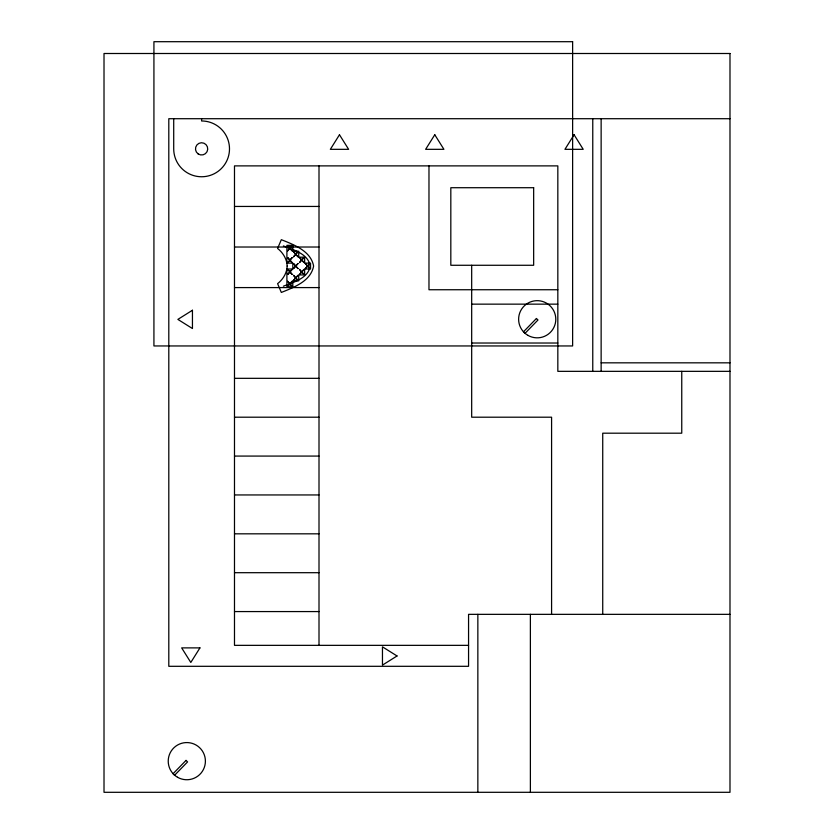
<?xml version="1.0" encoding="UTF-8"?>
<svg xmlns="http://www.w3.org/2000/svg" width="834" height="834" viewBox="0 0 834 834"><rect width="100%" height="100%" fill="white"/><g stroke="black" fill="none" stroke-linecap="round" stroke-linejoin="round"><path stroke-width="1.25" d="M283.372 286.187C293.422 282.309 308.184 278.431 310.248 266.056C308.153 253.703 293.422 249.814 283.372 245.936M729.99 118.709L168.802 118.709L168.802 666.303L468.562 666.303L468.562 614.345L729.99 614.345M234.49 206.446L319.005 206.446M234.49 247.02L319.005 247.02M234.49 287.584L319.005 287.584M557.831 289.742L428.978 289.742L428.978 165.883M471.679 304.149L557.831 304.149M471.679 343.024L557.831 343.024M601.137 362.832L729.99 362.832M729.99 371.338L557.831 371.338L557.831 165.883L234.49 165.883L234.49 645.349L468.562 645.349M234.49 378.323L319.005 378.323M234.49 417.198L319.005 417.198M234.49 456.073L319.005 456.073M234.49 494.948L319.005 494.948M234.49 533.823L319.005 533.823M234.49 572.697L319.005 572.697M234.49 611.572L319.005 611.572M681.753 371.338L681.753 433.19L602.732 433.19L602.732 614.345M601.137 118.709L601.137 371.338M592.765 118.709L592.765 371.338M551.587 614.345L551.587 417.198L471.679 417.198L471.679 265.275M530.382 614.345L530.382 792.3M477.851 614.345L477.851 792.3M319.005 165.883L319.005 645.349M201.599 118.709L201.599 120.972A27.887 27.887 0 0 1 229.496 148.859A27.887 27.887 0 0 1 201.599 176.756A27.887 27.887 0 0 1 173.712 148.859L173.712 118.709M287.167 266.056C286.969 273.031 282.987 279.421 277.597 283.654L281.329 292.442C293.912 287.407 310.863 281.173 313.605 266.056C310.863 250.951 293.912 244.716 281.329 239.681L277.597 248.469C282.987 252.692 286.969 259.093 287.167 266.056M339.48 134.754L330.347 149.328L348.622 149.328L339.48 134.754M434.775 134.754L425.632 149.328L443.917 149.328L434.775 134.754M199.952 647.882L190.809 662.457L181.666 647.882L199.952 647.882M574.084 134.754L564.941 149.328L583.216 149.328L574.084 134.754M536.429 318.494L523.471 331.817L525.013 333.329L537.982 319.995L536.429 318.494M186.034 760.399L173.076 773.733L174.619 775.234L187.587 761.911L186.034 760.399M287.647 245.749L292.129 250.825L287.647 245.749M292.129 245.749L287.647 250.825L292.129 245.749M287.709 257.602L292.192 262.689L287.709 257.602M293.537 251.722L298.019 256.799L293.537 251.722M298.019 251.722L293.537 256.799L298.019 251.722M292.192 257.602L287.709 262.689L292.192 257.602M287.709 269.372L292.192 274.449L287.709 269.372M293.505 263.523L297.988 268.6L293.505 263.523M299.51 257.477L303.993 262.554L299.51 257.477M292.192 269.372L287.709 274.449L292.192 269.372M297.988 263.523L293.505 268.6L297.988 263.523M303.993 257.477L299.51 262.554L303.993 257.477M287.647 281.298L292.129 286.375L287.647 281.298M293.526 275.356L298.009 280.433L293.526 275.356M299.51 269.434L303.993 274.511L299.51 269.434M305.38 263.523L309.862 268.6L305.38 263.523M298.009 275.356L293.526 280.433L298.009 275.356M292.129 281.298L287.647 286.375L292.129 281.298M303.993 269.434L299.51 274.511L303.993 269.434M309.862 263.523L305.38 268.6L309.862 263.523M192.445 310.258L177.871 319.401L192.445 328.533L192.445 310.258M397.036 655.972L382.462 665.115L382.462 646.84L397.036 655.972M572.624 41.7L153.925 41.7L153.925 345.954L572.624 345.954L572.624 41.7M729.99 53.501L104.01 53.501L104.01 792.3L729.99 792.3L729.99 53.501M533.656 187.713L450.819 187.713L450.819 265.275L533.656 265.275L533.656 187.713M292.807 245.352L286.896 245.352L286.896 263.106L292.807 263.106L292.807 269.017L286.896 269.017L286.896 286.771L292.807 286.771L292.807 280.849L298.718 280.849L298.718 274.939L304.639 274.939L304.639 269.017L310.55 269.017L310.55 263.106L304.639 263.106L304.639 257.185L298.718 257.185L298.718 251.274L292.807 251.274L292.807 245.352M527.912 335.351A18.598 18.598 0 0 0 555.798 319.245A18.598 18.598 0 0 0 527.912 303.149A18.598 18.598 0 0 0 527.912 335.351M177.517 777.257A18.598 18.598 0 0 0 205.404 761.15A18.598 18.598 0 0 0 177.517 745.054A18.598 18.598 0 0 0 177.517 777.257M198.169 153.936A6.13 6.13 0 0 0 207.718 149.296A6.13 6.13 0 0 0 198.93 143.354A6.13 6.13 0 0 0 198.169 153.936"/></g></svg>
